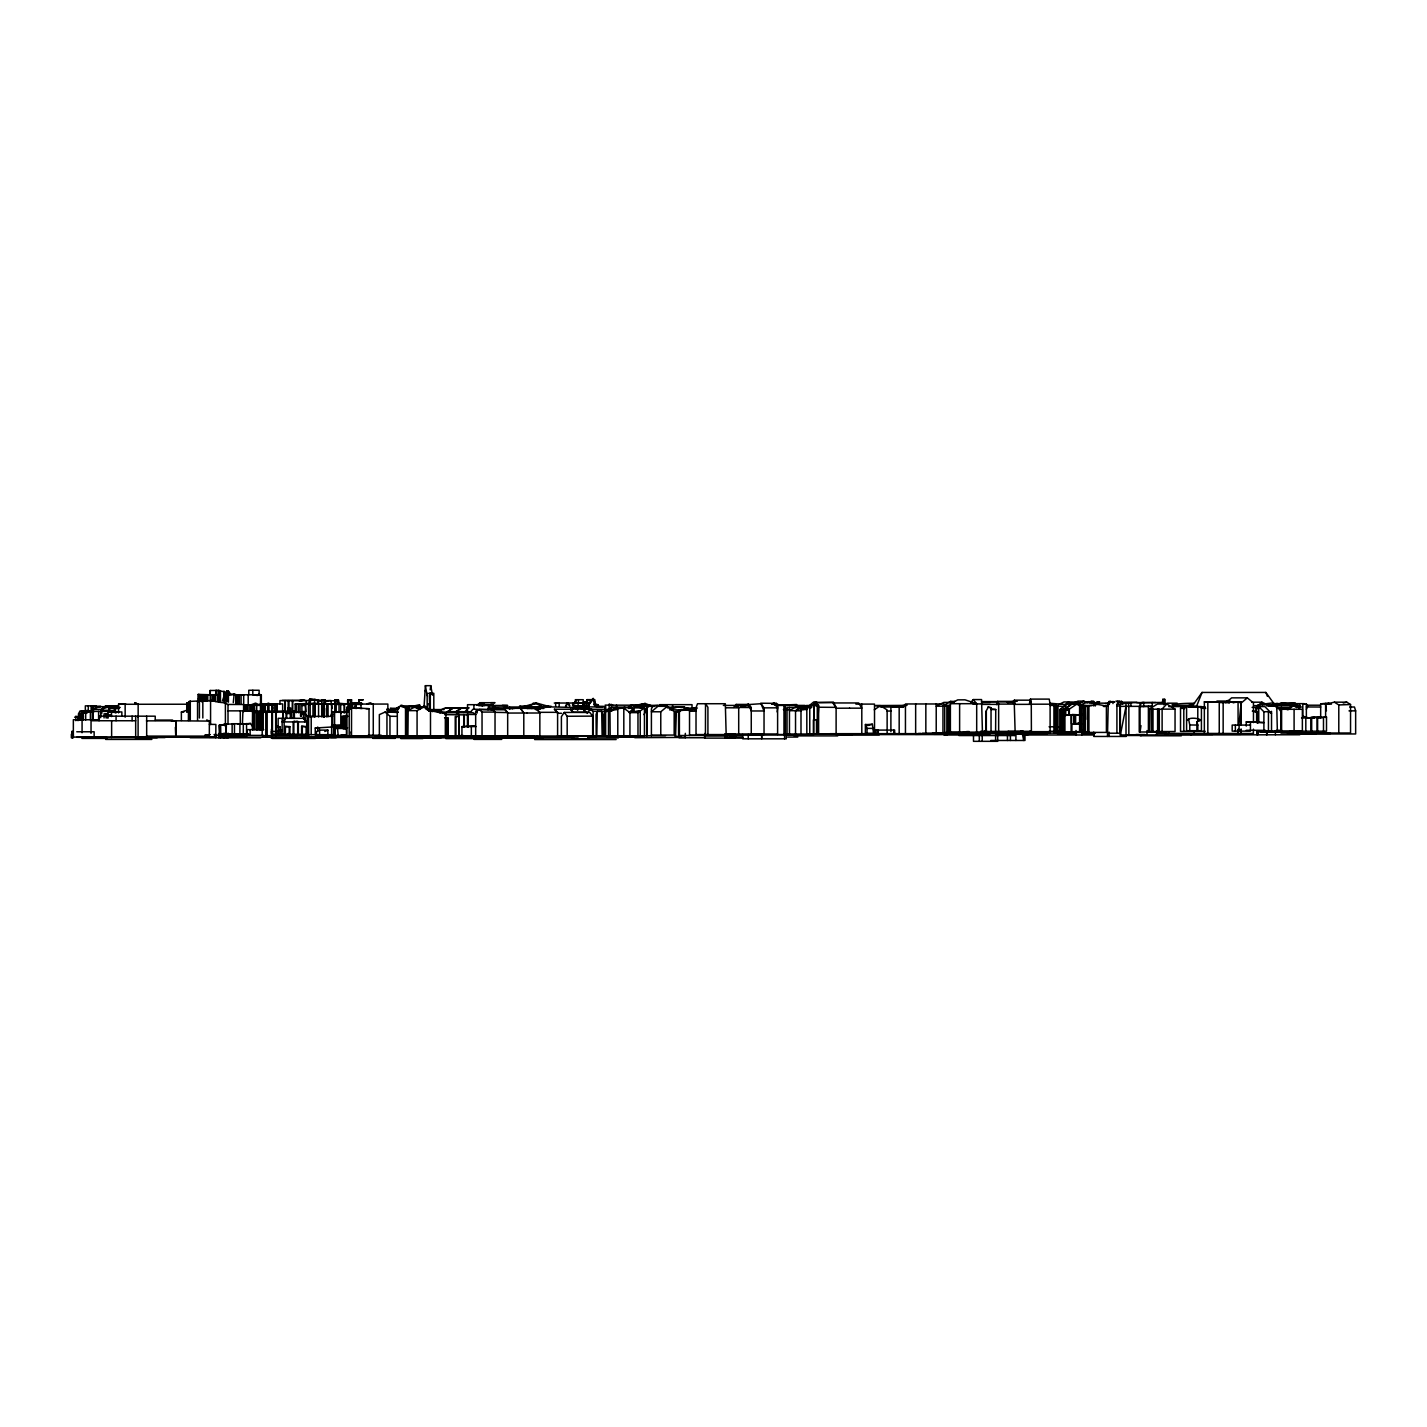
<?xml version="1.0" encoding="UTF-8"?>
<svg xmlns="http://www.w3.org/2000/svg" width="1427" height="1427" viewBox="0 0 1427 1427"><rect width="100%" height="100%" fill="white"/><g stroke="black" fill="none" stroke-linecap="round" stroke-linejoin="round"><path stroke-width="1.5" d="M236.418 702.655L236.436 694.806L234.171 693.861L228.427 694.753L260.552 694.806L260.552 703.618M243.678 711.698L243.678 694.86L236.222 694.753L236.222 703.475M248.191 705.348L248.191 694.806M271.826 704.974L264.209 705.366L264.209 711.734C257.948 701.906 277.837 701.585 272.165 711.145M1241.115 729.286L1241.115 733.514L1241.115 729.179M1241.115 725.077L1241.115 701.852L1219.247 702.583L1219.247 733.514M203.936 694.699L203.936 701.353L203.758 694.699M254.309 711.734L254.309 704.795L262.871 704.974M82.124 720.136L82.16 713.696M323.537 716.925L323.751 704.082M1087.32 719.476L1087.57 706.08L1087.57 732.408M1087.731 732.247L1062.562 732.069L1062.562 709.701L1068.841 708.737L1068.841 715.088M1196.878 730.695L1196.878 721.634C1206.618 719.939 1193.008 716.657 1188.584 719.065L1186.586 720.706M205.756 701.353L206.005 694.753L206.005 701.353M324.179 716.96L324.625 708.416M818.277 713.429L818.616 707.239L836.115 707.364L836.115 734.013L806.826 734.013M224.752 733.514L224.503 737.759L224.503 733.46M236.044 701.424L236.436 694.806L236.436 703.618M83.123 720.136L83.39 715.837M1257.276 723.168L1257.419 721.545L1257.883 723.15M1238.511 729.179L1238.065 733.514L1238.065 729.286M1238.939 724.827L1241.098 703.119L1247.341 697.857L1253.459 702.976L1253.459 722.597M777.126 711.93L777.608 707.828L774.469 703.208L777.608 707.828L764.034 707.863L760.752 703.208L776.377 703.386L778.107 704.528M1140.976 725.647L1140.066 731.997L1140.066 706.329M430.169 689.83L430.776 685.673L425.389 685.673L424.015 707.507M602.908 735.975L602.908 714.481L601.677 711.377L597.271 711.395L596.807 735.975M401.79 706.597L408.229 706.918L407.908 736.671M427.511 707.631L428.207 703.654M1029.509 704.26L1030.419 699.105L1049.237 699.105L1050.111 704.189L1050.111 731.659L1029.509 731.659M1162.363 702.459L1162.934 699.284L1164.7 699.284L1165.199 703.475M1163.701 704.76L1164.7 699.284M399.649 706.49L398.418 708.88M773.434 703.475L773.238 704.51C774.272 701.834 769.385 705.509 773.791 703.386M1126.01 706.365L1120.373 734.976L1120.373 703.832L1123.388 702.69L1144.508 702.583M331.635 735.387L331.635 725.505L342.462 725.291L342.159 726.521L342.159 716.229L347.974 716.229M499.04 708.595L493.813 707.15L492.939 704.831L488.979 704.831L488.605 707.15L524.69 707.114M1015.114 731.32L1014.205 701.388L997.741 701.388L996.867 704.724L997.758 701.602L981.526 701.602L982.436 704.385L998.65 704.385L997.758 701.602M1029.509 702.994L1030.49 700.175L1031.275 704.349L1015.114 704.367L1014.329 700.175L1030.49 700.175M1155.834 702.583L1141.118 702.655L1140.066 706.615L1152.267 706.329L1152.267 702.459M1013.331 702.976L1014.329 700.175M1107.477 736.457L1108.28 703.065M1107.477 705.99L1108.85 701.46L1109.368 704.474M583.322 707.81L583.786 706.294L588.994 706.258M1149.805 708.755L1149.538 731.534L1175.045 731.534L1175.045 709.112L1166.84 704.01L1157.422 704.01L1149.805 708.755L1152.16 708.827L1152.16 731.534M304.308 711.556L302.863 711.556L300.58 716.086L304.308 711.556L307.09 716.14L307.09 735.69L262.211 735.69L262.211 711.93M222.416 700.925L224.503 694.771M255.611 705.366L259.268 705.116L254.309 704.795M1093.742 705.99L1094.741 703.101L1095.312 705.99M1306.365 709.308L1308.202 705.206L1320.332 705.206M696.019 735.173L696.019 707.649L697.535 703.725L725.326 703.725L726.165 734.566L696.019 734.566M597.271 711.395L596.058 714.481L596.218 736.671M1158.278 730.856L1156.637 734.976L1156.637 730.838M1196.611 706.169L1202.069 692.434L1265.856 692.434L1273.508 703.029M85.923 713.518L87.19 710.485L84.621 713.161M1116.913 733.21L1116.913 705.491L1119.053 701.442L1121.604 701.353L1119.874 705.491L1119.874 733.21M813.14 705.277L814.211 702.726L816.155 702.423L833.618 702.423L836.115 707.364M644.005 714.659L648.143 705.83L654.583 706.365L634.016 706.365L631.733 705.259L630.199 707.863M658.186 705.491L652.835 705.83L651.408 708.916L651.408 735.761M1141.118 702.655L1139.228 706.615L1139.228 731.997L1166.18 731.997M988.233 707.168L986.146 711.056L986.146 731.48L991.034 731.48L991.034 707.721L988.055 707.168L991.034 707.721M347.956 712.091L341.659 712.18L340.803 713.91L340.803 726.611M347.974 712.037L332.313 712.18L330.868 715.605M565.502 706.294L567.215 702.887L569.712 705.206M566.037 706.365L567.803 702.887M80.554 713.821L82.088 713.696C82.302 706.062 78.788 719.351 80.554 720.243M303.059 711.93L302.256 713.357L302.256 711.93M634.016 705.99L646.984 705.99L646.966 735.761L646.716 708.898L648.143 706.365M991.034 709.522L995.761 709.522L995.6 731.427M1089.925 703.226L1091.049 701.317L1093.706 701.317L1095.133 702.887M1091.833 703.226L1092.957 701.317M488.979 704.831L487.998 709.736M945.958 705.866L944.728 705.866L944.728 732.533M482.29 706.204L484.484 702.726L480.15 702.726L476.796 705.295M572.388 704.938L575.206 701.781L573.137 704.938M592.651 736.082L592.651 716.122L589.797 712.43L564.218 712.43L561.4 716.657L561.4 736.082M587.478 706.954L593.4 698.517L596.468 706.954M587.103 713.429L589.975 709.344L593.079 711.306L611.844 711.252M586.64 707.078L593.4 698.517M1193.168 704.795L1202.069 692.434M102.708 710.307L103.083 707.453L100.693 711.377L100.693 717.692M586.943 707.81L588.299 706.097L588.834 707.81M309.231 705.081L309.784 699.159L317.864 699.926L317.864 704.117M314.315 703.475L314.957 699.159M582.555 707.81L583.786 706.294M351.684 703.119C354.128 704.064 349.08 705.009 351.684 703.119L361.441 703.119L360.674 704.028M733.71 707.4L736.154 704.421L748.622 704.421L751.262 707.524L751.262 733.96M810.75 706.936L794.857 707.4L801.225 707.792L801.225 706.472L798.05 706.347L798.05 707.792M1081.541 706.508L1082.79 705.527L1079.597 706.133L1079.597 732.408M970.949 702.316L973.232 699.569L981.562 699.569L982.436 732.14L950.382 732.14M1098.433 703.047L1099.575 701.709L1093.849 703.243M459.601 711.859L464.881 711.77L468.11 708.131L444.707 708.113L438.731 710.914M188.953 703.315L189.987 720.546M470.25 712.305L473.033 709.183L493.314 709.79L489.96 709.183M571.46 710.539L574.35 707.346L587.157 707.346L590.653 710.2M991.337 709.023L995.761 709.522M680.429 711.342L675.649 711.698L675.649 736.439M872.361 724.238L868.169 725.433L865.368 724.702L865.368 733.335L873.538 733.335L872.361 724.238L865.368 724.702M346.458 736.35L346.458 709.736L348.42 707.649L351.488 707.649L349.205 710.057L349.205 736.35M740.131 705.241C763.267 705.348 725.986 704.653 743.913 705.616M1157.6 731.534L1157.6 709.647L1161.953 709.148L1166.84 704.01M298.368 734.245L298.368 721.687L297.173 721.17L293.855 721.687L293.855 734.245M1288.385 709.058L1291.435 705.919L1296.18 705.883L1299.551 708.702L1299.551 703.725M234.171 693.861L233.297 702.637M1183.804 708.969L1186.586 706.24L1197.788 706.24L1197.788 720.92M669.834 707.542L666.998 707.542L684.514 706.882L684.514 709.861L669.548 709.843M891.233 707.096L897.886 707.078M1172.994 707.096L1177.168 703.172L1166.947 703.208M898.671 707.114L902.863 707.078M318.56 704.082L321.628 704.082L318.56 703.975L318.56 716.925M809.769 734.013L809.769 707.435L812.694 704.813L817.582 705.241L816.155 702.423M102.708 708.47L105.455 706.044L118.512 706.044M1254.547 705.634L1257.918 705.652L1261.914 702.191L1266.908 704.528M806.826 707.721L809.769 707.774L816.619 701.959L813.658 701.959L806.826 707.721L806.826 734.316M667.319 706.311L657.918 706.311L651.408 711.77L660.772 711.788L667.319 706.311L674.168 711.591L674.168 735.066L651.408 735.066M331.885 725.291L333.579 726.521L343.639 726.521L342.462 725.291L331.635 725.505M1205.173 731.302L1180.521 731.409L1180.521 708.381L1183.804 708.398L1186.033 706.579M1082.201 732.408L1082.201 706.543L1097.862 704.456L1106.407 706.026L1106.407 732.408L1059.797 732.443L1059.797 709.629L1066.932 703.939L1076.868 704.064L1082.183 707.471M1059.797 709.629L1064.167 709.273L1063.721 732.443M1066.326 708.488L1072.016 703.939M1180.521 708.381L1182.787 706.579M899.028 707.114L903.309 707.221M1076.012 702.084L1068.68 701.959L1064.542 705.152M1151.464 731.534L1151.464 709.38L1158.403 709.023L1157.6 709.647M902.274 707.4L903.309 706.579M946.85 706.24L948.063 706.24L944.728 706.24L945.958 706.24M1064.542 705.812L1067.753 703.333L1073.336 703.333M100.693 711.377L108.149 711.377L109.558 710.307L102.102 710.307M742.147 735.404L678.574 735.529L678.574 710.682L680.857 709.504L695.502 709.594M629.039 712.394L634.462 707.881L644.451 707.881L644.451 736.403L567.768 736.243M640.224 736.403L640.224 711.021L629.146 712.626L637.976 712.626L644.451 707.881M1289.651 708.523L1293.665 705.544L1296.447 707.578M1257.508 708.595L1259.488 707.15M628.183 707.293L631.162 705.973M397.312 707.738L402.004 705.259L406.695 708.773L406.695 736.011L397.312 736.011L397.312 707.738L398.508 707.721M116.158 712.073L115.159 712.751L116.265 712.751M874.252 709.808L880.388 705.652L887.13 709.933L887.13 733.746M1076.868 704.064L1069.322 709.112L1064.185 710.432L1064.292 708.916L1071.57 704.064M1064.185 710.432L1066.344 708.987L1066.344 710.432M447.275 711.912L453.001 708.113L447.275 711.788L459.601 711.752M455.819 711.859L461.403 708.131M455.819 711.734L461.492 708.095M965.811 732.533L942.962 732.533L942.962 705.866L945.084 705.313M943.996 705.42L950.489 701.406L954.663 701.406M1190.903 734.976L1194.363 732.836M802.777 709.736L808.11 706.454L802.527 706.454L795.535 710.789L800.993 710.824M1165.449 734.976L1168.909 732.836M301.9 711.752L301.9 705.473L304.968 703.672L308.517 703.672L308.642 736.831M696.091 707.649L689.526 711.27L696.019 711.181M261.337 703.903L261.337 695.02L258.965 694.128L256.575 695.431L257.984 695.431M740.97 705.866L745.804 705.705M423.623 707.132L414.49 707.132L407.908 710.646L417.076 710.628L423.623 707.132L430.49 710.289L430.49 736.029M475.673 736.368L475.673 711.484L479.383 709.522L492.351 709.522L495.026 712.073L495.026 736.368M950.382 732.533L950.382 703.689L957.731 699.872L964.991 699.819L976.692 703.689L976.692 732.14M787.026 734.566L787.026 707.4L795.071 707.4L789.452 710.664L795.535 710.717L801.225 707.792M189.345 701.442L202.83 700.728L202.83 717.995M1059.155 704.349L1063.918 701.959L1068.68 701.959M800.993 734.316L800.993 709.576L808.52 706.115M772.168 704.01L773.238 703.529M202.83 700.728L200.975 700.996L212.516 700.514A10.917 2.818 6.7 0 0 215.459 701.531M327.871 735.387L327.871 730.107L319.612 730.107L316.509 731.516L316.509 735.387L346.03 735.422M324.785 731.516L327.871 730.107M335.202 735.601L335.202 728.466L337.432 727.449L338.217 735.601M350.543 703.886L349.33 704.439L350.329 704.439M397.955 712.019L385.076 712.073L379.35 714.624L379.35 735.743L534.055 735.85M171.133 720.742L209.341 721.099L209.341 736.1L146.428 736.1M681.232 736.439L675.185 736.439L675.988 711.342M745.875 704.76L761.001 703.707L764.034 710.967L751.262 710.967L748.247 703.707M266.135 704.117L268.454 703.101L271.255 704.742M250.635 705.009L255.558 703.101L260.499 705.402L260.481 711.734M181.372 720.51L181.372 712.055L189.541 709.326M294.354 721.17L293.159 721.687L293.159 734.245M1097.131 701.709L1097.131 703.208L1088.783 701.602L1081.862 704.349L1076.029 704.314L1083.842 701.121L1087.445 702.833M1070.214 704.456L1078.027 701.121L1083.842 701.121M1292.701 703.493L1295.431 703.654M1293.914 703.654L1295.431 703.012M526.26 707.132L536.391 703.012L549.984 706.775L546.844 706.829M333.115 734.994L315.26 734.994L315.26 728.02L331.635 727.003M1064.185 709.576L1066.344 708.702L1064.185 709.469L1064.185 715.712M1062.562 709.701L1068.841 708.737M418.735 708.505L424.854 706.062L422.998 706.65M1076.029 704.314L1082.897 701.602L1089.104 702.798M1062.812 714.499L1074.263 715.355L1074.263 723.792L1074.103 715.284L1062.812 714.499L1062.812 732.247M1120.373 703.832L1131.986 702.69M92.309 709.397L99.391 706.686L108.844 706.686L101.727 709.397L92.309 709.397L92.309 720.046M678.574 710.682L692.594 709.504M1189.048 705.295L1194.488 703.333C1180.165 702.869 1154.96 706.24 1189.048 705.295L1189.048 706.222L1183.215 706.561M1049.701 705.313L1057.996 705.776L1057.996 733.068M521.818 707.15L519.535 706.115L525.172 706.115M581.663 708.256L585.748 706.811M582.27 708.256L586.354 706.811M536.391 703.012L520.677 707.4M315.01 716.925L315.01 704.082L319.416 703.315M1075.102 724.095L1080.685 722.205M412.653 707.15L409.495 706.347L419.77 705.206L419.77 709.469M409.495 706.419L419.77 705.206M1280.929 709.683L1284.318 708.559L1288.064 709.808M1193.204 705.491L1188.548 707.025L1205.191 706.882M361.245 702.762L356.072 704.456L361.53 704.456M1257.918 705.741L1262.413 703.333L1262.467 704.67M1257.918 704.795L1272.474 704.813L1277.004 703.333L1281.571 705.741L1281.571 703.44L1293.843 703.012M109.558 711.877L109.558 707.453L108.63 707.649L109.558 711.877L115.765 709.915L108.149 711.859L121.848 711.948L121.848 716.176M138.151 704.278L134.976 704.278L134.976 702.78L138.151 704.242L138.151 717.21M695.306 709.522L695.555 709.754M507.673 712.59L495.026 712.341L491.816 708.791L504.248 708.791L507.673 712.59L507.673 736.332L461.938 736.243L461.938 726.628L474.549 725.754M1317.62 731.195L1317.62 717.852L1326.504 717.067L1326.504 731.195L1289.598 731.195M461.938 726.628L476.226 726.557M1084.52 732.408L1084.52 706.757L1087.57 706.08M637.227 705.544L645.165 703.457L648.946 704.92L641.115 705.562M1084.52 706.757L1087.053 706.097M1317.62 717.852L1326.504 717.067M239.736 724.202L250.403 723.435L252.472 726.343M246.55 724.417L250.403 723.435M604.37 735.922L604.37 711.681L613.771 709.308L617.784 709.308L617.784 735.922M604.37 711.681L617.784 709.308M635.497 705.366L645.165 703.457M776.377 703.386L774.362 704.528L785.385 705.259L785.385 734.513M619.514 708.541L624.972 707.275M1326.397 710.842L1325.612 704.207L1334.37 702.173L1346.785 702.173L1350.548 704.528L1350.548 732.996L1280.964 733.103M1343.253 702.994L1346.785 702.173M252.472 729.768L252.65 712.358L252.65 729.75M628.522 708.452L632 707.667M255.148 711.93L253.203 712.358L253.203 729.75M252.472 712.394L257.663 711.538L257.663 729.696M257.663 711.538L254.595 711.93L254.595 729.661M899.171 733.728L899.171 706.365L906.609 704.831M445.83 708.077L469.198 707.881M1201.427 708.363L1204.352 707.792M318.078 704.385L324.464 703.136L329.548 704.26M345.833 729.429L345.833 716.568L346.904 716.354M1017.362 701.156L1007.462 702.512L1014.401 701.156M338.449 704.046C340.018 697.25 335.63 700.122 337.807 704.082M605.619 735.922L605.619 711.431L609.953 711.145L610.185 735.922M605.619 711.431L609.953 711.145M239.468 724.31L243.304 723.596L243.304 733.763M243.571 724.149L246.55 723.596L246.55 733.763M1080.881 732.408L1080.881 706.436L1082.522 706.543M1072.141 714.499L1081.934 714.981M1074.531 723.81L1075.102 715.284L1075.102 723.757M1074.531 715.391L1081.827 714.231M234.474 723.721L231.709 724.22L234.474 723.721L234.474 733.763M1025.246 734.994L1029.545 734.227M239.914 723.721L237.417 724.167L239.914 723.739L239.914 733.763M333.169 704.242L338.93 703.243L349.044 704.171L349.098 708.559M394.601 712.019L397.955 712.073L395.885 712.412M588.352 735.797L593.24 735.797M809.769 707.774L811.713 707.453L809.769 707.435M1044.6 732.747L1044.6 731.748L1038.339 732.747L1030.9 731.837L1025.264 732.747L1025.264 731.837M262.158 703.921C258.608 704.439 272.664 703.832 259.91 703.939M833.618 702.423L814.211 702.726M574.421 705.544L578.167 707.542L538.229 706.633L551.072 706.24M248.459 733.763L219.294 733.763L219.294 725.201L220.668 724.987L220.614 733.763M226.376 724.024L226.162 733.763L226.001 724.078L226.911 724.078M224.485 725.148L220.24 725.148L220.454 737.759M696.144 709.362L694.343 709.611L696.43 709.611M1310.86 717.585L1320.528 717.139L1310.86 717.585L1310.86 731.195M239.772 694.735L237.239 694.86M111.591 706.222L110.7 706.543L116.318 706.436L111.591 706.365M1325.612 704.207L1329.036 703.368L1320.671 703.796L1320.671 717.924M223.254 724.47L226.162 724.185M576.758 706.419L578.666 706.204M1268.978 706.169L1275.792 705.384L1277.094 708.523M334.774 712.483L334.846 699.926L336.701 699.765M347.635 704.403L347.617 699.961L351.577 699.872L351.488 736.35L351.024 731.926M1320.671 703.796L1329.036 703.368M629.039 711.93L640.224 711.128M1305.812 731.195L1305.812 718.245L1314.624 717.121M1305.812 718.245L1314.624 718.013M1227.345 700.568L1228.397 700.568M351.577 699.872L347.92 699.961L347.92 704.403M1181.752 706.561L1187.175 706.222M359.051 699.836L363.332 699.747L358.998 699.836L359.051 704.153L359.158 699.836M240.824 694.86L243.072 694.735M1281.571 703.44L1274.293 703.85L1293.843 703.44M218.884 694.717L218.884 690.329L216.083 690.436L216.083 694.806M669.548 707.649L684.514 706.882M578.078 707.649L578.078 703.243L584.196 702.922M585.712 703.101L589.297 702.922M234.563 695.145L241.074 694.824L241.109 703.297M578.078 703.243L583.911 703.19L583.911 707.614M1161.953 709.148L1175.045 709.112M309.391 703.44L295.157 704.064L295.157 712.572M1038.339 731.837L1041.032 731.748L1041.032 732.747L1038.339 731.837L1038.339 732.747M973.089 703.814L976.692 703.921M1334.37 702.173L1338.794 704.938L1350.548 704.528M1258.757 706.579L1263.894 711.752L1268.442 711.645L1271.528 713.411L1264.857 706.579L1258.757 706.579L1258.757 722.383M531.468 707.061L543.277 706.882M333.579 735.387L333.579 726.2L338.27 726.129L339.109 727.788M256.575 694.753L252.811 694.806L252.811 690.258M325.16 700.818L328.353 700.764M312.245 699.801L309.391 699.819L309.659 705.081M349.936 704.225L359.051 704.153M1331.445 704.135L1329.036 704.171M309.106 699.997L314.315 699.943M1115.878 701.156L1119.107 701.121L1120.284 702.387M944.192 705.42L950.382 705.366M1302.833 704.028L1306.365 703.993L1307.685 705.705L1306.365 706.954L1320.671 707.025M218.634 701.567L218.634 690.49L227.303 692.594L227.303 701.192M243.66 711.092L243.66 704.51L228.017 704.456L223.022 702.619A10.15 2.569 6.8 0 1 217.956 702.03A10.506 2.658 6.8 0 1 215.531 701.513M629.361 706.704L630.003 705.973M400.826 705.259L406.695 708.773M235.223 694.86L239.361 694.824L239.415 703.565M301.329 700.443L302.578 700.443L299.046 700.728L303.987 699.943M492.939 704.831L493.903 706.811M468.734 711.823L464.881 711.77M1246.253 721.884L1263.894 722.597L1246.253 721.884L1246.253 726.093M586.568 709.344L591.884 709.326L579.612 708.167L579.612 706.704L577.792 706.65L577.792 710.164M564.218 712.43L567.179 716.265L592.651 716.122M1072.141 715.302L1075.102 715.284M480.15 702.726L495.026 702.69L490.745 702.69M342.444 704.082L346.6 704.082M1007.462 702.512L1014.098 702.494M1301.531 717.906L1308.916 717.995L1303.279 716.336M226.732 702.173L226.732 691.06L228.427 691.06L231.031 694.664M317.864 699.926L310.158 699.194L310.176 717.175M1225.062 701.781L1229.432 702.851M118.548 712.894L118.548 704.189L125.665 704.189M1204.352 733.514L1204.352 701.834L1238.065 701.852L1241.098 703.119M484.912 705.473L478.455 705.491L507.727 705.491L502.358 705.33M545.239 706.793L549.984 706.775M899.171 706.454L905.449 706.436M1297.553 707.007L1301.531 707.007M527.169 708.47L544.008 708.434L540.637 706.829L523.763 706.829L527.169 708.47L527.169 707.4L532.949 708.345M187.704 709.326L188.418 712.127L189.987 712.109M424.836 690.65L425.87 690.65M429.83 693.468L427.155 693.468L427.155 707.631M198.228 700.372L198.228 694.396L210.215 694.771M214.746 701.085L214.746 694.628L219.098 694.628M220.079 694.824L198.531 694.753L198.531 701.353M261.337 695.02L256.111 695.02M1247.341 697.857L1231.644 697.857L1225.847 702.762L1225.847 701.781M202.67 698.624L198.442 698.624L199.138 702.013M334.846 699.926L338.449 699.765M587.728 699.783L594.881 699.783L594.881 706.311L594.131 704.617L597.824 704.617M282.261 700.407L305.378 700.407M311.371 700.568L279.942 700.603L279.942 703.903M316.562 700.568L336.255 700.764M197.693 701.085L198.942 701.085M1216.892 701.049L1230.199 701.049M583.322 701.781L586.765 701.781M990.784 701.799L1013.366 701.799M1114.683 702.28L1109.617 701.37L1114.095 702.28M1118.643 702.28L1136.695 702.28M1251.657 702.191L1261.914 702.191M951.666 702.405L943.836 702.405L936.219 706.187L943.996 706.204M982.507 702.566L990.16 702.566M1136.695 702.583L1140.922 702.815M1164.414 702.459L1142.099 702.583L1143.865 702.833M1204.352 701.834L1229.432 702.548M586.996 702.833L590.082 702.833L590.082 699.783M554.247 703.029L579.433 703.029M1095.312 703.154L1109.617 703.154M309.106 703.475L316.437 703.475L295.157 704.064M344.603 711.841L344.603 703.654L349.044 704.171M352.38 703.475L362.137 703.475M574.082 703.475L576.151 703.475M351.238 703.707L355.269 703.707L354.413 708.363M950.382 703.689L976.692 703.689L973.232 699.569M1105.247 703.6L1109.546 703.6M1280.804 703.654L1304.26 703.654M271.112 703.903L282.653 703.903L282.653 712.412M314.511 716.907L314.511 704.028L305.449 704.082L305.449 713.839M315.01 704.082L387.859 704.064L387.859 712.965M944.103 703.975L905.449 703.957L905.449 733.728M973.178 703.921L982.436 703.921M997.741 701.388L998.65 704.1L1015.114 704.1M118.548 704.189L125.737 704.278M188.346 704.225L125.148 704.278L125.148 717.21M265.565 704.117L271.13 704.189M321.664 704.153L341.588 704.082M347.617 704.135L362.137 704.117M855.897 704.1L874.519 704.1L874.519 733.746M1030.419 699.105L1031.275 704.189L1050.111 704.189M1268.995 704.189L1262.574 704.189L1271.903 702.994L1279.038 704.332M268.74 704.421L277.213 704.421M659.666 704.67L692.024 704.67L692.024 709.094M258.323 704.706L261.962 704.724M262.675 704.938L276.339 704.974L276.339 711.163M252.525 705.009L248.191 704.777M253.828 705.223L256.521 705.223M650.605 705.259L605.155 705.116L605.155 709.433M778.964 705.188L796.587 704.528L798.46 707.917M818.616 734.013L818.616 705.241L813.8 704.867L813.8 734.013M1272.474 705.116L1297.91 705.116M264.227 705.366L252.436 705.366L252.436 711.734M301.9 705.473L305.449 705.473L306.056 711.752M630.252 705.366L641.258 705.366M646.395 705.366L666.213 705.366M723.364 705.42L749.496 705.42M776.342 705.42L805.078 705.42M806.398 705.491L811.838 705.491M876.178 705.562L906.93 705.384M1276.541 705.544L1293.665 705.544M96.34 705.848L85.335 705.848L85.335 711.591M107.81 705.866L116.657 705.866M648.143 705.83L652.835 705.83M874.626 705.652L880.388 705.652M942.962 705.866L949.883 705.687L949.883 732.408M1057.996 705.776L1056.943 705.99L1065.844 706.686M92.594 706.49L100.889 706.49L92.594 706.49L92.594 710.896M573.85 705.901L588.085 705.901M1079.597 706.133L1082.522 706.133M1103.553 706.026L1106.407 706.026M1119.107 705.99L1116.913 705.99L1117.698 701.335L1118.643 704.439M1291.435 705.919L1300.389 705.883M400.826 706.347L417.505 706.347L417.505 707.524M574.26 706.365L589.297 706.294M595.719 704.617L595.719 706.311L603.532 706.311M903.773 706.258L890.894 706.365L890.894 731.623M1080.881 706.436L1082.772 706.436M1103.374 706.419L1105.122 706.543M1120.159 706.365L1152.267 706.329M549.324 706.633L545.792 706.365L545.792 707.542M1168.713 706.597L1201.427 706.543L1201.427 731.302M583.322 706.9L605.976 706.954M880.298 707.007L896.531 707.007M1349.657 707.007L1354.455 707.025L1355.65 710.86L1355.65 733.96L1299.694 733.96M346.743 736.35L346.743 707.346L369.022 708.702L369.022 736.35L327.015 736.296M612.005 707.15L631.555 707.275M108.63 707.649L120.189 707.471M416.809 707.524L419.788 707.524M507.334 707.631L523.977 707.631M676.255 707.507L672.741 708.291L673.348 707.257M1252.121 707.382L1259.987 707.56M1277.219 707.382L1291.328 707.382M504.445 707.756L512.418 707.756L512.418 708.684M610.845 707.667L631.59 707.667L633.213 710.325M1277.736 707.917L1289.919 707.917M288.129 707.953L290.698 707.953L290.698 711.93M613.771 708.202L623.813 708.202L629.931 712.572L629.931 736.403M684.139 708.167L697.393 708.042M1202.355 708.256L1205.779 708.256M119.03 708.47L108.63 708.47L119.03 708.006L108.63 707.917L105.455 706.044M398.757 708.291L390.32 708.291L391.497 708.737M366.008 708.702L369.022 708.702M511.811 708.488L514.326 708.488M488.64 709.13L488.64 704.688L467.521 704.688L467.521 713.304M634.016 706.365L646.984 708.898M490.531 709.397L505.354 709.397M610.756 709.344L583.34 709.255L585.355 712.43M386.771 709.629L398.311 709.629M427.155 709.629L430.312 709.629L430.312 693.272M430.811 709.576L444.136 709.576M504.391 709.611L494.01 709.611L493.011 707.15M535.25 709.504L537.105 709.504M783.369 709.594L789.381 709.594M800.993 709.576L806.826 709.576M1063.721 709.629L1064.899 709.629M429.812 710.129L441.228 710.129M387.127 710.45L395.083 710.236M428.689 710.361L437.875 710.129M93.058 710.896L80.055 710.896L78.467 713.857L78.467 720.26M228.017 710.86L255.611 710.86M296.37 710.753L292.303 710.753L292.392 700.603M287.719 711.145L242.929 711.074L242.429 723.435M428.831 711.092L439.32 711.092M887.095 711.038L891.322 711.038M1348.997 710.878L1355.65 710.86M93.183 711.395L102.013 711.395M110.86 711.859L112.572 711.859M116.265 711.859L118.227 711.859M91.596 711.663L83.23 711.663L83.408 720.029M391.141 711.966L396.652 711.948M449.059 711.663L463.097 711.663M675.185 711.698L679.377 711.698M438.535 712.109L449.077 712.109M495.026 712.073L482.041 712.073L479.383 709.522M1257.883 722.276L1257.883 712.109L1253.102 711.092M114.535 712.305L111.484 712.305L111.484 716.568M265.797 712.216L271.754 712.216M332.313 712.18L341.659 712.18M389.446 712.18L397.616 712.412M463.186 712.144L471.195 712.144M540.191 709.255L536.516 709.469L539.852 712.323L557.6 712.323L557.6 736.136M263.228 712.983L258.037 712.983L258.037 729.875M439.284 712.733L456.283 712.733L459.173 714.659M286.113 713.518L290.323 713.518M561.507 713.286L557.6 713.286L554.639 709.237L570.532 709.237L572.459 711.93M83.533 713.696L79.323 713.696L79.323 720.136M467.45 727.146L467.45 714.481L475.904 714.481L472.926 712.697L456.212 712.697L459.173 714.481L459.173 735.69M444.582 714.659L468.092 714.891L468.092 727.306M107.774 714.838L110.86 714.838M75.827 720.689L75.827 716.39L78.681 716.925M332.669 716.372L308.054 716.372L308.054 734.673L332.669 734.673M74.614 717.192L76.666 717.192M444.582 717.745L448.149 717.745L448.149 735.85M99.194 719.743L73.348 719.743L73.348 737.081L215.869 737.081M155.329 720.082L172.613 720.064M817.279 719.85L813.39 719.85L813.39 734.013M135.672 720.742L91.043 720.742L91.043 733.353M146.428 720.849L175.753 720.849L175.753 736.1L175.36 727.378M278.283 731.445L271.326 731.445L271.326 734.156L306.823 734.281L306.698 721.919L282.136 721.919L285.578 718.245L284.151 721.919L284.151 734.281M243.304 723.739L232.137 723.721L232.137 733.763M226.001 724.078L232.137 724.024M1081.541 724.095L1071.927 724.131L1071.927 731.676L1082.79 731.676M219.294 725.201L219.919 733.763M1250.444 725.077L1232.179 725.077L1232.179 731.123L1250.444 731.123L1250.444 722.597M276.677 734.245L276.677 726.343L280.209 726.86L280.209 730.553M301.614 726.272L306.823 726.807L301.614 726.272L301.614 734.281M284.704 734.263L284.704 726.468L289.913 726.753L289.913 734.263M280.209 726.86L276.677 726.343M284.704 726.468L289.913 726.753M1049.059 726.789L1059.726 726.789L1059.726 731.302L1049.059 731.302M333.579 726.2L334.382 727.788L347.617 727.824M315.26 728.02L319.648 728.02M335.202 728.466L346.493 728.466M865.797 724.238L867.027 728.394L873.538 728.394M263.745 729.643L247.139 729.643L247.139 735.404L263.745 735.404M278.747 730.125L282.296 730.588L278.747 730.125L278.747 734.245M873.681 730.089L894.64 730.089L894.64 733.746L893.748 733.353L896.156 733.746M1246.253 730.303L1265.66 730.321M1276.505 730.303L1281.731 730.303M1186.586 730.695L1200.678 730.695M1278.503 730.802L1282.088 730.802M984.487 731.141L986.663 731.141M1021.054 731.07L1023.159 731.07M1256.616 730.927L1280.75 730.927L1280.75 711.324L1276.755 706.044L1266.677 705.901M980.599 731.32L986.146 731.32M990.873 731.427L1031.275 731.32M966.561 731.552L969.272 731.552M1008.051 732.747L1008.051 731.462L1020.644 731.462L1022.802 732.747L1020.965 731.837M76.755 731.783L94.146 731.783L94.146 737.295M963.439 731.98L965.829 731.98M991.729 731.98L1049.773 732.033M1065.737 731.997L1068.841 731.997M1025.603 732.158L1034.361 732.158M1259.809 732.247L1289.937 732.247M975.283 732.604L997.812 732.604M936.219 732.872L989.678 732.854M990.124 732.711L1047.382 732.747L1047.382 731.748M932.509 733.014L936.451 733.014M993.816 733.032L997.419 733.032M1009.567 733.21L1073.907 733.068M1087.838 733.193L1095.312 733.193M1107.477 733.21L1120.641 733.21M918.399 733.496L920.968 733.496M922.359 733.264L1050.272 733.282M1157.743 733.335L1253.459 733.514M1287.546 733.3L1330.678 733.478M754.705 733.781L757.755 733.781M829.961 733.692L1003.359 733.585M1013.188 733.781L1047.186 733.781M1298.927 733.603L1316.051 733.639M228.017 733.87L247.156 734.102M726.165 734.049L764.034 733.906M840.753 734.102L859.357 734.102M862.247 734.031L899.295 734.084M946.351 734.102L989.928 734.049M996.974 734.013L1034.789 733.853M1057.568 734.084L1076.475 734.031M1081.862 733.924L1094.134 733.924M245.551 734.423L247.834 734.423M757.594 734.209L777.055 734.209M784.529 734.227L896.87 734.209M897.868 734.299L902.488 734.209M915.456 734.334L921.485 734.263M933.811 734.299L941.517 734.299M1180.789 734.227L1240.919 734.334M214.104 734.495L215.959 734.495M242.965 734.477L249.154 734.477M751.369 734.495L813.818 734.566M853.774 734.602L947.671 734.566M1135.946 734.53L1144.757 734.53M1180.967 734.423L1212.843 734.423M72.616 734.762L72.117 731.088L72.474 737.777M236.543 734.798L247.335 734.798M341.124 734.887L346.172 734.887M723.435 734.959L737.17 734.923M748.247 734.816L799.405 734.762M836.721 734.78L879.335 734.78M943.961 734.994L974.249 734.994M1023.748 734.994L1094.081 734.994M1120.159 734.976L1299.783 734.762M214.425 735.28L243.66 735.28M288.985 735.012L278.211 735.012L278.211 733.407M368.184 735.226L381.223 735.226M689.526 735.173L710.218 735.173M723.364 735.262L763.142 735.066M785.189 735.262L796.23 735.262M836.49 735.048L852.668 735.048M457.799 735.601L463.739 735.601M958.89 735.547L1014.847 735.529M1125.546 735.494L1141.511 735.494M327.104 735.833L364.242 735.761M559.687 735.85L597.931 735.797L588.352 736.671M616.696 735.743L665.499 735.743M704.171 735.833L724.381 735.833M731.908 735.618L734.013 735.618M794.143 735.886L837.72 735.886M1140.334 735.743L1181.342 735.797M290.287 736.082L296.513 736.189M349.33 735.922L381.58 735.922M407.908 736.029L451.699 735.94M476.297 736.118L479.811 736.118M482.165 735.975L624.794 736.082M634.052 736.011L635.925 736.011M439.891 736.439L450.664 736.439M734.513 736.278L736.278 736.278M1126.206 736.457L1093.742 736.457L1093.742 732.105M214.104 736.6L215.959 736.6M228.427 736.689L246.693 736.689M398.418 736.671L425.335 736.671M487.213 736.564L518.911 736.564M528.614 736.546L531.272 736.546M535.642 736.51L538.3 736.51M616.589 736.778L635.96 736.564M301.9 736.831L329.548 736.831M426.976 737.045L451.77 736.867M472.658 736.885L477.117 736.885M505.015 736.796L534.215 736.796M538.229 737.028L578.167 737.028M607.081 737.045L635.943 736.938M735.565 737.081L742.7 737.081M787.508 737.063L797.782 737.063M76.755 737.295L106.793 737.349M114.356 737.153L192.752 737.153M209.109 737.313L215.78 737.313M226.697 737.26L361.477 737.26M375.301 737.224L402.236 737.224M420.697 737.349L440.015 737.349M451.538 737.17L481.684 737.17M501.002 737.384L534.733 737.188M567.09 737.188L573.297 737.188M588.281 737.188L595.344 737.188M90.4 737.598L165.05 737.581M330.547 737.491L441.46 737.581M519.66 737.509L543.366 737.509M634.747 737.688L685.335 737.402M135.244 737.741L157.202 737.741M190.201 737.741L260.784 737.759M271.112 737.955L336.255 737.705M421.536 737.866L573.618 737.937M587.692 737.937L618.301 737.937M678.984 737.741L705.009 737.741L705.009 733.353M295.157 738.098L328.531 738.098M487.731 738.187L536.927 738.187M704.581 738.116L743.075 738.116M81.874 738.401L106.757 738.401M272.147 738.437L315.51 738.437M372.715 738.365L395.225 738.365M400.826 738.562L422.945 738.562M496.471 738.419L498.451 738.419M445.83 738.615L491.049 738.615M571.959 738.704L588.709 738.704M105.616 739.418L151.868 739.418M474.014 739.4L501.769 739.4M534.59 739.543L616.179 739.543M990.784 740.47L1024.978 740.47L1024.978 731.944M586.765 706.311L586.996 699.64L591.866 699.658M1095.882 703.208L1097.131 703.208M1049.826 703.761L1053.518 703.779M609.151 704.314L612.879 705.384L609.151 704.314L609.151 710.896M340.678 704.599L344.192 704.599M350.418 704.135L355.68 704.135M817.154 705.437L812.694 704.813M256.824 705.116L259.268 705.116M428.974 710.361L437.5 710.361M1252.317 711.163L1256.795 711.948M475.673 711.484L476.903 711.484M90.4 720.046L90.4 711.252L94.45 711.538M347.332 716.568L345.833 716.568M1028.76 731.837L1029.884 731.837M771.811 703.85L774.362 703.868M740.131 705.455L745.804 705.473M726.165 707.792L738.704 707.828L735.672 705.955M331.26 704.207L334.756 704.225M181.372 712.055L183.78 712.073M736.154 704.421L738.704 707.453L751.262 707.524M401.861 706.294L410.566 706.347M442.905 713.179L445.902 713.197L445.902 736.029M1075.887 702.12L1077.867 702.138M430.49 710.289L428.546 710.271L429.598 710.735M1110.705 701.923L1114.095 701.959M1188.584 719.065L1189.779 724.97L1197.824 725.059L1197.824 730.695M385.076 712.073L389.963 716.265L396.349 716.336M321.628 704.135L317.222 703.315M209.394 724.345L215.869 724.452L215.78 737.759M186.973 711.823L186.973 703.136L189.648 703.226L186.741 703.226L186.741 712.055M1066.344 708.987L1064.292 708.916M300.08 712.822L300.08 704.225L296.495 704.064L296.495 712.715M507.477 708.398L510.527 708.541M585.712 706.383L589.297 706.561M1067.753 703.333L1075.869 703.761M236.222 694.753L238.63 694.86M321.735 703.975L324.839 704.153L324.803 699.836M740.203 705.152L748.676 705.634M1286.548 703.85L1289.562 704.028L1281.161 702.833L1280.59 704.67M321.164 700.568L317.668 700.461L321.539 700.693M597.485 706.954L602.426 706.954M1092.03 705.669L1081.862 705.384L1085.947 705.687M818.616 705.241L814.157 704.867L814.157 719.85M362.155 708.541L346.743 707.346M594.131 704.617L598.537 705.491L595.79 704.777M314.511 704.028L312.977 703.868L312.977 717.05M310.176 703.868L311.71 704.082M346.458 709.736L349.205 710.057M510.581 708.452L505.033 707.114M1258.757 707.4L1256.616 707.114L1256.616 722.276M186.973 703.136L188.685 703.404L188.685 710.022M1049.683 703.208L1066.397 704.635M428.903 710.771L432.952 711.431L424.568 706.062M579.612 708.167L582.055 708.577L579.612 706.704M1008.051 731.462L1013.277 732.747L1013.277 731.783M1201.32 707.935L1205.173 708.63M198.228 694.396L200.262 694.788L200.262 699.23M586.996 699.64L587.728 702.833M425.959 709.255L445.902 713.197M214.746 694.628L215.709 694.824L215.709 701.228M527.169 707.4L531.879 708.452M428.207 710.236L440.818 712.751M429.349 710.753L432.684 711.431L432.131 710.075M316.437 704.26L304.968 703.672M362.387 704.153L357.339 703.029L350.935 704.296L351.06 699.926M330.547 700.514L326.622 700.764M309.784 699.159L309.909 704.082M337.896 704.599L336.201 704.135L336.201 712.483M950.489 701.406L954.164 702.53M533.234 703.012L541.225 705.527M785.385 705.259L774.362 704.528L777.858 705.83M1276.184 707.15L1279.769 708.345M595.719 706.311L596.754 706.294M82.16 713.072L83.533 713.018L83.533 710.896M594.131 703.457L597.824 704.974M387.145 708.827L390.302 710.254M414.49 707.132L417.505 708.523M206.754 719.904L209.341 721.099M134.798 702.637L136.956 703.689M344.603 703.654L345.602 704.171M372.304 703.903L370.36 702.762L366.989 703.903M75.827 716.39L77.7 717.478M87.19 710.485L88.635 712.002L88.635 710.896M431.132 710.414L432.684 711.431M305.396 714.838L307.09 716.14M574.35 707.346L577.239 709.701M554.265 709.183L557.6 712.323M342.462 725.291L343.639 726.521M303.255 718.245L306.698 721.919M1092.529 702.922L1091.191 701.317L1091.191 703.208M1011.779 732.14L1014.579 735.529M567.215 702.887L569.765 705.99M108.63 710.307L109.558 711.502M218.634 690.49L219.615 691.845M520.445 708.345L523.798 713.018L523.798 736.171M520.534 708.327L523.798 713.054M260.588 701.852L262.372 704.706M302.863 711.556L303.666 713.161L303.666 711.93L253.828 712.394M408.229 706.918L409.157 708.88L409.157 706.347M1121.604 701.353L1122.746 704.117M1265.856 692.434L1267.408 696.358M226.732 691.06L227.303 692.594M592.669 698.517L594.952 704.76M87.261 712.947L86.708 710.485M1196.878 721.634L1197.824 725.059M476.457 709.79L477.242 712.965M1021.964 732.033L1023.712 740.47L1023.623 731.837M425.389 685.673L427.155 695.609M430.776 685.673L432.435 695.181M601.677 711.377L602.14 735.975M784.582 738.811L784.582 734.637M1162.934 699.284L1163.308 702.459M1276.755 706.044L1277.343 730.927M254.309 705.366L254.72 709.611M332.009 708.381L331.599 704.207L331.599 716.711M1257.562 730.642L1257.883 734.762L1257.883 730.588M271.398 729.286L271.754 735.69L271.754 711.93M646.716 708.898L647.162 717.175M761.519 734.513L761.733 738.811L761.733 734.441M429.349 695.484L429.83 709.629L429.991 693.272M349.74 708.559L349.633 704.189L349.633 708.559M205.506 694.753L205.595 701.353L205.452 694.699M1338.794 704.938L1338.794 732.996M1325.612 703.386L1325.612 717.496M1323.489 717.852L1323.489 731.195M1317.085 717.585L1317.085 731.195M1311.681 718.245L1311.681 731.195M1306.365 703.993L1306.365 717.924M1302.833 703.725L1302.833 717.389M1294.093 709.29L1294.093 730.909M1275.381 730.624L1275.381 734.762M1272.474 704.813L1272.474 705.741M1271.528 711.324L1271.528 730.927M1268.442 711.645L1268.442 730.927M1266.908 730.66L1266.908 734.762M1266.641 730.678L1266.641 734.762M1263.894 711.752L1263.894 730.927M1257.348 730.642L1257.348 734.762M1257.08 730.642L1257.08 734.762M1255.974 707.382L1255.974 711.948M1253.459 729.143L1253.37 733.514M1241.098 724.827L1241.098 701.781L1232.839 702.583L1238.065 701.781L1238.065 725.077M1239.1 725.077L1239.1 731.123M1235.354 725.077L1235.354 731.123M1223.153 701.852L1223.153 733.514M1207.831 702.548L1207.831 733.514M1189.779 724.97L1189.779 730.695M1186.586 706.24L1186.586 731.195M1183.804 708.398L1183.804 731.409M1162.113 709.629L1162.113 731.534M1159.295 709.058L1159.295 731.534M1158.528 709.647L1158.528 731.534M1157.261 730.588L1157.261 734.976M1156.673 730.856L1156.673 734.976M1152.98 708.862L1152.98 731.534M1152.267 709.415L1152.267 731.534M1148.396 706.329L1148.396 731.997M1147.005 730.57L1147.005 734.976M1143.705 702.459L1143.705 706.615M1130.898 702.869L1130.898 706.365M1128.846 706.365L1128.846 734.976M1128.561 702.851L1128.561 706.365M1126.01 703.832L1126.01 734.976M1112.971 701.388L1112.971 703.582M1109.082 732.105L1109.082 736.457M1088.926 706.133L1088.926 732.408M1085.019 706.757L1085.019 732.408M1083.806 706.543L1083.806 732.408M1081.862 730.499L1081.862 734.851M1076.029 730.481L1076.029 734.851M1075.619 715.373L1075.619 723.81M1071.552 715.195L1071.552 723.721M1071.106 715.373L1071.106 732.247M1069.322 709.112L1069.322 714.838M1067.342 709.023L1067.342 710.432M1065.737 709.201L1065.737 715.658M1064.934 715.373L1064.934 732.247M1061.456 709.273L1061.456 732.443M1061.01 709.629L1061.01 732.443M1056.622 704.831L1056.622 733.068M1055.266 704.849L1055.266 733.068M1053.929 705.33L1053.929 733.068M1043.69 731.837L1043.69 732.747M1032.399 731.926L1029.884 731.195L1029.884 732.747M1031.275 704.189L1031.4 731.926M1030.9 731.837L1030.9 732.747M1027.315 731.837L1027.315 732.747M1020.644 731.462L1020.644 732.747M1016.006 731.944L1015.846 740.47M1014.722 732.747L1014.722 731.783L1012.1 732.747L1012.1 731.783M1010.423 734.138L1010.423 740.47M1010.262 731.783L1010.262 732.747M1007.462 734.138L1007.462 740.47M998.65 704.1L998.65 731.32M997.687 734.031L997.687 741.327L973.499 741.327L973.499 734.941M995.6 734.744L995.6 741.327M986.325 711.056L986.325 731.48M982.222 734.744L982.222 741.327M979.314 734.959L979.314 741.327M959.622 703.689L959.622 732.14M948.652 705.687L948.652 732.408M948.063 705.687L948.063 732.479M946.85 705.687L946.85 732.479M936.219 703.975L936.219 733.246M925.838 703.903L925.838 733.532M915.652 703.903L915.652 733.71M893.748 730.089L893.748 733.746M878.301 730.089L878.301 733.746M877.962 730.089L877.962 733.746M876.909 730.089L876.909 733.746M875.215 730.089L875.215 733.746M867.027 728.394L867.027 733.335M861.801 704.1L861.801 733.71M817.279 705.081L817.279 734.013M816.512 719.85L816.512 734.013M795.535 710.717L795.535 734.566M789.452 707.4L789.452 734.566M786.259 734.637L786.259 738.811L742.7 738.811L742.7 734.441M783.976 705.598L783.976 734.513M777.608 705.598L777.608 734.513M764.034 707.863L764.034 734.513M748.247 734.423L748.247 738.811M738.704 707.453L738.704 734.049M734.976 733.71L734.976 738.116M733.21 733.71L733.21 738.116M731.177 733.71L731.177 738.116M729.768 733.71L729.768 738.116M727.948 733.71L727.948 738.116M726.539 733.71L726.539 738.116M724.916 733.71L724.916 738.116M707.917 734.566L707.917 707.293L705.527 703.725L705.437 734.566M693.576 708.042L692.345 708.042M689.526 710.682L689.526 735.529M687.903 708.042L686.655 708.042M685.335 733.353L685.335 737.741M679.395 710.057L679.395 735.529M672.581 704.67L672.581 709.094M660.772 711.788L660.772 735.066M646.716 705.99L646.716 735.761M637.976 712.626L637.976 736.403M634.266 705.99L634.016 710.557M623.813 708.202L623.813 736.403M616.553 705.116L616.553 709.433M611.327 704.314L611.327 710.914M608.491 711.431L608.491 735.922M605.423 706.9L605.423 710.575M605.226 711.681L605.226 735.922M593.079 711.306L593.24 736.671M585.926 701.781L585.926 706.311M584.16 701.781L584.16 706.311M583.322 706.311L583.233 699.712L575.331 699.694L575.331 703.029M583.126 703.243L583.126 707.649M578.417 699.712L578.417 703.029M576.044 699.712L576.044 703.029M573.226 703.029L573.226 706.365M567.179 716.265L567.179 736.082M559.17 703.029L559.17 706.24M558.028 703.029L555.995 703.029M555.656 703.029L555.656 706.24M539.852 712.323L539.852 736.136M539.602 706.615L539.602 707.542M511.811 707.756L511.811 708.684M509.635 707.15L509.635 709.362M482.041 712.073L482.041 736.368M473.907 704.688L473.907 708.987M471.338 726.646L471.338 736.243M464.292 714.873L464.292 727.306M463.739 714.481L463.739 727.146M458.798 735.636L458.798 716.55L455.231 716.55L455.231 735.636M455.962 716.55L455.962 735.636M447.418 717.745L447.418 735.85M445.331 717.745L445.331 735.85M433.808 710.075L433.808 693.272L429.277 693.468M431.132 693.272L431.132 694.253M417.076 710.628L417.076 736.029M414.24 706.419L414.24 707.524M405.518 708.791L405.518 736.011M389.963 716.265L389.963 735.743M386.949 714.838L386.949 735.743M373.268 704.064L373.268 735.226M360.995 704.064L360.995 708.505M356.054 704.117L356.072 708.648M355.84 704.117L355.84 708.363M352.683 704.117L352.683 708.363M350.436 699.961L350.543 708.363M349.33 704.189L349.33 708.63M348.527 699.926L348.527 704.367M348.027 703.654L348.027 707.828M345.976 716.229L345.976 729.001M344.549 716.229L344.549 729.001M344.192 704.296L344.192 713.143M343.301 716.229L343.301 729.001M340.678 704.117L340.678 713.143M339.02 704.117L339.02 712.483M337.931 699.854L337.931 704.135M335.488 699.854L335.488 704.135M334.596 726.611L334.596 712.697L332.669 715.605L332.669 726.611M334.382 727.788L334.382 735.387M331.885 716.372L331.885 726.539M331.171 700.568L331.171 704.938M328.067 704.207L328.067 716.711M326.765 704.189L326.765 716.889M325.302 704.189L325.302 699.836L321.699 699.836L321.735 716.871M324.25 699.836L324.446 716.889M323.287 704.082L323.287 716.925M319.612 730.107L319.612 735.387M317.757 727.003L317.757 730.999M311.211 716.372L311.211 734.673M306.288 700.603L306.288 704.67M306.127 726.272L306.127 734.281M305.11 712.162L305.11 720.724M304.7 721.919L304.7 718.316L278.14 718.316L278.14 726.289M303.416 712.555L303.416 718.851M302.31 726.807L302.31 734.281M301.151 711.93L301.258 716.086M300.58 711.93L300.58 716.086M298.475 704.135L298.475 712.769M297.672 721.687L297.672 734.245M294.39 711.93L294.39 718.405M293.659 711.93L293.659 718.405M292.678 700.603L292.678 710.753M291.768 711.93L291.768 718.405M290.323 711.93L290.323 717.959M289.378 707.953L289.378 711.93M289.217 726.468L289.217 734.263M288.985 700.603L288.985 709.397M288.379 707.953L288.379 711.93M288.2 700.603L288.129 711.93M288.254 733.407L288.254 735.012M286.72 711.93L286.72 718.405M286.113 711.93L286.113 717.959M285.311 700.603L285.311 711.591M285.4 726.753L285.4 734.263M284.865 700.603L284.865 711.591M283.295 711.93L283.295 718.405M283.028 711.93L283.028 718.405M282.136 718.316L282.136 734.281M280.602 730.588L280.602 734.245M278.515 726.343L278.515 734.245M277.213 703.903L277.213 712.412M275.946 711.93L275.946 735.69M275.679 711.93L275.679 735.69M274.822 704.974L274.805 711.413M272.45 711.93L272.45 735.69M271.772 704.528L271.772 711.056M268.972 704.528L268.972 711.056M268.133 704.653L268.133 711.145M267.812 704.528L267.812 711.038M267.17 712.216L267.17 735.69M265.797 711.93L265.797 735.69M265.351 704.51L265.351 711.038M264.548 704.635L264.548 711.145M263.228 712.055L263.228 729.875M261.962 705.366L261.962 711.734M261.89 712.983L261.89 729.875M261.712 712.983L261.712 729.875M260.32 712.983L260.32 729.875M259.75 712.983L259.75 729.875M259.125 694.681L259.125 690.258L248.762 690.258L248.833 694.806M256.717 704.795L256.717 711.734M256.343 711.538L256.343 730M253.15 711.288L253.15 704.777L245.105 704.777L245.105 711.252M251.063 704.777L251.063 711.288M250.474 704.777L250.474 711.252M250.135 729.643L250.135 735.404M248.904 704.777L248.904 711.252M247.246 704.777L247.246 711.252M247.103 704.777L247.103 711.252M245.551 704.777L245.551 711.252M240.289 710.86L240.289 723.418M237.881 694.735L237.881 703.565M228.427 691.06L228.427 702.173M228.427 733.3L228.427 737.759M228.017 704.456L228.017 724.274M227.303 733.46L227.303 737.759M226.732 733.3L226.732 737.759M225.627 692.577L225.627 701.192M225.627 733.442L225.627 737.759M225.395 702.655L225.395 726.575M224.503 691.934L224.503 701.21M224.003 691.06L224.003 702.173M224.003 733.3L224.003 737.759M223.754 733.549L223.754 737.759M223.147 733.549L223.147 737.759M221.881 733.549L221.881 737.759M220.454 691.06L220.454 702.173M219.829 690.49L219.829 701.228M219.829 733.46L219.829 737.759M218.224 694.753L216.726 694.949L216.868 690.436L210.037 690.49L210.037 694.753M217.867 694.788L217.885 701.246M215.834 690.49L215.834 694.878M214.193 694.753L214.193 701.192M213.444 694.753L213.444 701.192M213.051 694.753L213.051 701.192M212.534 694.753L212.534 701.192M212.213 694.753L212.213 701.192M210.572 700.996L210.572 724.559M210.304 690.49L210.268 701.192M207.789 694.753L207.736 701.192M207.236 694.753L207.236 701.192M206.433 694.753L206.433 701.353M205.203 694.753L205.203 701.353M204.418 694.699L204.418 701.353M203.116 694.753L203.116 701.353M202.242 694.753L202.242 700.764M201.921 694.753L201.921 702.013M199.405 700.728L199.405 717.995M198.888 694.753L198.888 701.353M197.55 700.996L197.55 720.278M190.29 700.996L190.29 720.278M188.418 712.127L188.418 720.546M176.27 736.1L176.127 721.099L176.127 736.1M155.222 720.457L155.222 716.176L99.052 716.176L99.052 720.742M146.678 716.176L146.678 737.563M138.098 716.176L138.098 737.563M135.672 716.176L135.672 737.563M132.105 716.176L132.105 720.742M116.069 716.176L116.069 720.742M111.627 720.742L111.627 737.563M108.149 711.377L108.149 718.066M107.132 717.942L107.132 713.839L104.064 713.839L104.064 717.942M106.044 713.839L106.044 717.942M101.727 709.397L101.727 713.714M98.606 711.395L98.606 720.064M93.219 705.848L93.183 720.064M91.578 705.848L91.578 712.358M91.292 705.848L91.292 712.358M88.296 705.848L88.296 712.358M85.691 711.663L85.691 720.029M82.088 710.914L82.07 732.747M80.929 713.696L80.929 720.136M78.021 716.39L78.021 720.689M72.171 734.245L72.171 737.777M189.077 702.762A15.929 2.586 -3.7 0 1 189.149 701.442M221.809 724.88A21.566 1.124 -2.1 0 1 224.949 724.47M218.706 733.603L218.634 737.759L218.634 733.532M849.582 708.167L836.115 708.238L832.993 702.958L858.662 702.958L861.801 708.167L849.582 708.167M592.009 699.694L591.099 699.694L592.009 699.694M526.902 713.018L507.673 713.054L504.391 708.327L536.374 708.345L539.852 713.001L526.902 713.018M300.08 704.225L296.762 704.225L300.08 704.225M895.228 706.954L891.376 706.954L895.3 707.114M583.482 709.076L570.622 709.076L573.422 712.251L586.354 712.287L583.482 709.076M1302.369 709.29L1281.607 709.29L1281.607 730.909L1302.369 730.909L1302.369 709.29M73.294 734.245L71.35 734.245L71.35 737.777L73.294 737.777L73.294 734.245M209.876 734.62L205.22 734.994L209.876 734.62M188.685 703.404L188.596 709.754L188.596 703.368M816.137 704.849L816.155 705.955L816.137 704.849"/></g></svg>
